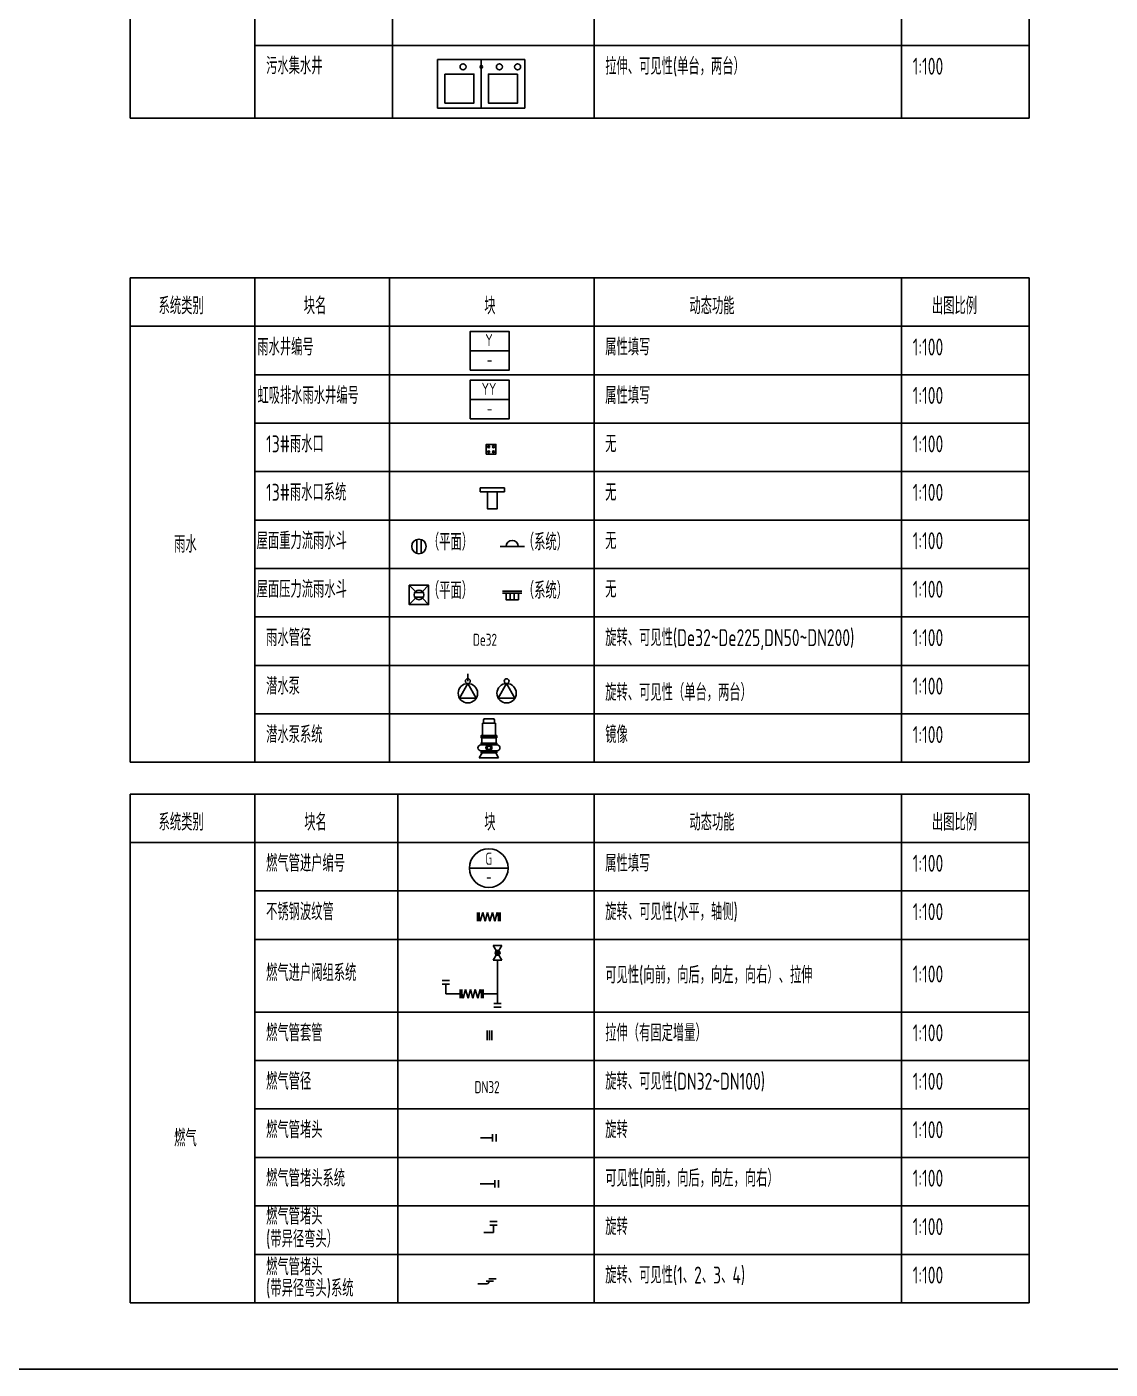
# Model space of a CAD drawing. Header units: millimetres. Extents: x -104227 to 2378000, y -101687 to 2248640.
# Drawn here: x -81717 to -59364, y -101687 to -73980 of the extents above; entities that cross this region are included whole.
import ezdxf
from ezdxf.enums import TextEntityAlignment as Align

# ---------------------------------------------------------------- set-up
doc = ezdxf.new("R2010")
doc.units = ezdxf.units.MM
doc.header["$LTSCALE"] = 500
doc.layers.get('DEFPOINTS').update_dxf_attribs({"color": 9})
for name, color, linetype in [('W-BUSH', 231, 'Continuous'), ('W-DRAI-EQPM', 50, 'Continuous'), ('W-EQPM', 40, 'Continuous'), ('W-GAS-DIMS', 201, 'Continuous'), ('W-GAS-EQPM', 200, 'Continuous'), ('W-GAS-NOTE', 200, 'Continuous'), ('W-GAS-PIPE', 2, 'Continuous'), ('W-NOTE', 40, 'Continuous'), ('W-RAIN-DIMS', 61, 'Continuous'), ('W-RAIN-EQPM', 60, 'Continuous'), ('W-RAIN-NOTE', 60, 'Continuous')]:
    doc.layers.add(name, color=color, linetype=linetype)
doc.styles.add('TH-STYLE3', font='tssdeng.shx', dxfattribs={"width": 0.7, "bigfont": 'tssdchn.shx'})

# ---------------------------------------------------------------- blocks, each defined once
blk = doc.blocks.new('13#雨水口')
blk.add_lwpolyline([(-100, -200), (100, -200), (100, 0), (-100, 0)], close=True)
for centre in [(-50, -50), (-50, -150), (50, -50), (50, -150)]:
    blk.add_circle(centre, 20)
blk = doc.blocks.new('*U204')
for p, q in [((-173, -350), (0, -50)), ((0, -50), (173, -350)), ((627, -350), (800, -50)), ((800, -50), (973, -350)), ((173, -350), (-173, -350)), ((973, -350), (627, -350))]:
    blk.add_line(p, q)
for centre, radius in [((0, 0), 50), ((800, 0), 50), ((0, -250), 200), ((800, -250), 200)]:
    blk.add_circle(centre, radius)
at = {"layer": 'DEFPOINTS'}
blk.add_line((0, 0), (0, 150), dxfattribs=at)
blk = doc.blocks.new('13#雨水口系统')
for points in [[(-250, 350), (250, 350), (250, 430), (-250, 430)], [(-100, 350), (100, 350), (100, 0), (-100, 0)]]:
    blk.add_lwpolyline(points, close=True)
blk = doc.blocks.new('*U259')
at = {"linetype": 'Continuous'}
for p, q in [((-115, 713), (-115, 777)), ((115, 713), (-115, 713)), ((-91, 801), (91, 801)), ((115, 777), (115, 713)), ((-150, 415), (-150, 305)), ((150, 415), (-150, 415)), ((-150, 305), (150, 305)), ((150, 305), (150, 415)), ((-143, 102), (-200, 0)), ((200, 0), (-200, 0)), ((167, 264), (-167, 264)), ((-167, 144), (167, 144)), ((143, 102), (200, 0))]:
    blk.add_line(p, q, dxfattribs=at)
for points in [[(132, 457), (-132, 457), (-132, 713), (132, 713)], [(162, 436), (-162, 436), (-162, 457), (162, 457)], [(162, 415), (-162, 415), (-162, 436), (162, 436)], [(162, 285), (-162, 285), (-162, 305), (162, 305)], [(162, 264), (-162, 264), (-162, 285), (162, 285)], [(162, 123), (-162, 123), (-162, 144), (162, 144)], [(162, 102), (-162, 102), (-162, 123), (162, 123)]]:
    blk.add_lwpolyline(points, close=True, dxfattribs=at)
for radius in [61.1, 36.6]:
    blk.add_circle((0, 204), radius)
for centre, radius, start, end in [((-91, 777), 23.7, 90, 180), ((91, 777), 23.7, 0, 90), ((-167, 204), 60, 90, 270), ((167, 204), 60, 270, 90)]:
    blk.add_arc(centre, radius, start, end, dxfattribs=at)
blk = doc.blocks.new('屋面雨水斗')
at = {"layer": 'W-RAIN-EQPM'}
blk.add_line((-250, 0), (250, 0), dxfattribs=at)
blk.add_arc((0, 0), 125, 0, 180, dxfattribs=at)
blk = doc.blocks.new('*U297')
at = {"layer": 'W-RAIN-DIMS', "style": 'TH-STYLE3', "width": 0.7}
blk.add_text('De32', height=250, dxfattribs=at).set_placement((36, 48))
blk = doc.blocks.new('*U1029')
for p, q in [((0, 90), (0, -90)), ((35, 90), (35, -90)), ((60, -90), (110, 90)), ((110, 90), (160, -90)), ((160, -90), (210, 90)), ((210, 90), (260, -90)), ((260, -90), (310, 90)), ((310, 90), (360, -90)), ((360, -90), (410, 90)), ((410, 90), (435, 0)), ((435, 90), (435, -90)), ((470, 90), (470, -90)), ((35, 0), (60, -90))]:
    blk.add_line(p, q)
blk = doc.blocks.new('*U205')
at = {"layer": 'W-GAS-EQPM'}
for p, q in [((303, -75), (303, 75)), ((378, -75), (378, 75))]:
    blk.add_line(p, q, dxfattribs=at)
at = {"layer": 'W-GAS-PIPE'}
blk.add_line((0, 0), (300, 0), dxfattribs=at)
blk = doc.blocks.new('*U206')
at = {"layer": 'DEFPOINTS'}
blk.add_line((0, 0), (0, -200), dxfattribs=at)
at = {"layer": 'W-BUSH'}
for p, q in [((-50, 0), (-50, -200)), ((50, 0), (50, -200))]:
    blk.add_line(p, q, dxfattribs=at)
blk = doc.blocks.new('*U207')
at = {"layer": 'W-GAS-EQPM'}
for p, q in [((125, 225), (275, 225)), ((125, 150), (275, 150))]:
    blk.add_line(p, q, dxfattribs=at)
at = {"layer": 'W-GAS-PIPE'}
for p, q in [((0, 0), (200, 0)), ((200, 0), (200, 150))]:
    blk.add_line(p, q, dxfattribs=at)
blk = doc.blocks.new('*U208')
at = {"layer": 'W-GAS-EQPM'}
for p, q in [((250, -75), (250, 75)), ((325, -75), (325, 75))]:
    blk.add_line(p, q, dxfattribs=at)
at = {"layer": 'W-GAS-PIPE'}
blk.add_line((0, 0), (250, 0), dxfattribs=at)
blk = doc.blocks.new('*U209')
at = {"layer": 'W-GAS-EQPM'}
for p, q in [((178, 53), (328, 53)), ((231, 106), (381, 106))]:
    blk.add_line(p, q, dxfattribs=at)
at = {"layer": 'W-GAS-PIPE'}
for p, q in [((0, 0), (200, 0)), ((200, 0), (253, 53))]:
    blk.add_line(p, q, dxfattribs=at)
blk = doc.blocks.new('*U301')
at = {"layer": 'W-GAS-DIMS', "style": 'TH-STYLE3', "width": 0.7}
blk.add_text('DN32', height=250, dxfattribs=at).set_placement((22, 28))
blk = doc.blocks.new('煤气进户管编号')
at = {"layer": 'W-GAS-EQPM'}
blk.add_circle((0, 400), 400, dxfattribs=at)
at = {"layer": 'W-GAS-NOTE'}
blk.add_line((-400, 400), (400, 400), dxfattribs=at)
at = {"layer": 'W-GAS-NOTE', "style": 'TH-STYLE3', "width": 0.7}
blk.add_text('G', height=250, dxfattribs=at).set_placement((0, 594), align=Align.MIDDLE)
at = {"layer": 'W-GAS-NOTE', "style": 'TH-STYLE3', "width": 0.7, "flags": 8}
blk.add_attdef('-', text='', height=250, dxfattribs=at).set_placement((0, 96), align=Align.CENTER)
blk = doc.blocks.new('压力流雨水井编号')
at = {"layer": 'W-RAIN-EQPM'}
blk.add_lwpolyline([(-400, 0), (400, 0), (400, 800), (-400, 800)], close=True, dxfattribs=at)
at = {"layer": 'W-RAIN-NOTE'}
blk.add_line((-400, 400), (400, 400), dxfattribs=at)
at = {"layer": 'W-RAIN-NOTE', "style": 'TH-STYLE3', "width": 0.7}
blk.add_text('YY', height=250, rotation=0, dxfattribs=at).set_placement((-12, 620, 3564), align=Align.MIDDLE)
at = {"layer": 'W-RAIN-NOTE', "style": 'TH-STYLE3', "width": 0.7, "flags": 8}
blk.add_attdef('-', text='', height=250, rotation=0, dxfattribs=at).set_placement((0, 90), align=Align.CENTER)
blk = doc.blocks.new('重力流雨水井编号')
at = {"layer": 'W-RAIN-EQPM'}
blk.add_lwpolyline([(-400, 0), (400, 0), (400, 800), (-400, 800)], close=True, dxfattribs=at)
at = {"layer": 'W-RAIN-NOTE'}
blk.add_line((-400, 400), (400, 400), dxfattribs=at)
at = {"layer": 'W-RAIN-NOTE', "style": 'TH-STYLE3', "width": 0.7}
blk.add_text('Y', height=250, rotation=0, dxfattribs=at).set_placement((-12, 620, 3564), align=Align.MIDDLE)
at = {"layer": 'W-RAIN-NOTE', "style": 'TH-STYLE3', "width": 0.7, "flags": 8}
blk.add_attdef('-', text='', height=250, rotation=0, dxfattribs=at).set_placement((0, 90), align=Align.CENTER)
blk = doc.blocks.new('重力流雨水斗')
at = {"layer": 'W-RAIN-EQPM'}
for p, q in [((-45, 143), (-45, -143)), ((45, 143), (45, -143))]:
    blk.add_line(p, q, dxfattribs=at)
blk.add_circle((0, 0), 150, dxfattribs=at)
blk = doc.blocks.new('压力流雨水斗')
at = {"layer": 'W-RAIN-EQPM'}
for p, q in [((3432631, -1171906), (3432761, -1172035)), ((3432902, -1172035), (3433031, -1171906)), ((3432631, -1172306), (3432761, -1172177)), ((3432745, -1172056), (3432918, -1172056)), ((3432745, -1172156), (3432918, -1172156)), ((3432902, -1172177), (3433031, -1172306))]:
    blk.add_line(p, q, dxfattribs=at)
blk.add_lwpolyline([(3432631, -1171906), (3433031, -1171906), (3433031, -1172306), (3432631, -1172306)], close=True, dxfattribs=at)
blk.add_circle((3432831, -1172106), 100, dxfattribs=at)
blk = doc.blocks.new('压力流雨水斗系统')
at = {"layer": 'W-RAIN-EQPM'}
for p, q in [((3435077, -1172861), (3435477, -1172861)), ((3435077, -1172861), (3435477, -1172861)), ((3435077, -1172901), (3435477, -1172901)), ((3435238, -1172901), (3435238, -1173038)), ((3435317, -1172901), (3435317, -1173038))]:
    blk.add_line(p, q, dxfattribs=at)
at = {"layer": 'W-RAIN-EQPM', "elevation": 0}
blk.add_lwpolyline([(3435404, -1172901), (3435404, -1173038), (3435150, -1173038), (3435150, -1172901)], close=True, dxfattribs=at)
blk = doc.blocks.new('*U283')
for p, q in [((0, 1000), (1800, 1000)), ((0, 0), (0, 1000)), ((900, 1000), (900, 0)), ((1800, 1000), (1800, 0)), ((1800, 0), (0, 0))]:
    blk.add_line(p, q)
for points in [[(150, 700), (750, 700), (750, 100), (150, 100)], [(1650, 700), (1050, 700), (1050, 100), (1650, 100)]]:
    blk.add_lwpolyline(points, close=True)
for centre, radius in [((525, 850), 62.5), ((900, 850), 25), ((1275, 850), 62.5), ((1650, 850), 62.5)]:
    blk.add_circle(centre, radius)
blk = doc.blocks.new('*U271')
at = {"layer": 'W-NOTE'}
blk.add_lwpolyline([(0, 0), (1146, 0), (1146, 574), (0, 574)], close=True, dxfattribs=at)
blk = doc.blocks.new('球阀')
h = blk.add_hatch(color=256)
edge = h.paths.add_edge_path()
edge.add_arc((150, 0), 50, 0, 360)
for p, q in [((0, 90), (0, -90)), ((0, 90), (300, -90)), ((0, -90), (300, 90)), ((300, 90), (300, -90))]:
    blk.add_line(p, q)
blk.add_circle((150, 0), 50)
blk = doc.blocks.new('*U291')
at = {"layer": 'W-GAS-EQPM'}
for p, q in [((-1145, 275), (-995, 275)), ((-1145, 200), (-995, 200)), ((-75, -200), (75, -200)), ((-75, -275), (75, -275))]:
    blk.add_line(p, q, dxfattribs=at)
at = {"layer": 'W-GAS-PIPE'}
for p, q in [((0, 0), (0, 700)), ((-1070, 0), (-1070, 200)), ((-770, 0), (-1070, 0)), ((0, 0), (-300, 0)), ((0, 0), (0, -200))]:
    blk.add_line(p, q, dxfattribs=at)
at = {"layer": 'W-GAS-EQPM', "rotation": 90}
blk.add_blockref('球阀', (0, 700), dxfattribs=at)
at = {"layer": 'W-GAS-EQPM'}
blk.add_blockref('*U1029', (-770, 0), dxfattribs=at)

msp = doc.modelspace()

# ---------------------------------------------------------------- linework, layer by layer
for p, q in [((-79588.53, -47364.75), (-79588.53, -75864.75)), ((-77011.53, -47364.75), (-77011.53, -75864.75)), ((-74173, -47364.75), (-74173, -75864.75)), ((-70013.45, -47364.75), (-70013.45, -75864.75)), ((-63668.79, -47364.75), (-63668.79, -75864.75)), ((-61032.28, -47364.75), (-61032.28, -75864.75)), ((-77011.53, -74364.75), (-61032.28, -74364.75)), ((-79588.53, -75864.75), (-61032.28, -75864.75)), ((-79588.53, -79159.83), (-61032.28, -79159.83)), ((-79588.53, -79159.83), (-79588.53, -89159.83)), ((-77011.53, -79159.83), (-77011.53, -89159.83)), ((-74232.51, -79159.83), (-74232.51, -89159.83)), ((-70013.45, -79159.83), (-70013.45, -89159.83)), ((-63668.79, -79159.83), (-63668.79, -89159.83)), ((-61032.28, -79159.83), (-61032.28, -89159.83)), ((-79588.53, -80159.83), (-61032.28, -80159.83)), ((-77011.53, -81159.83), (-61032.28, -81159.83)), ((-77011.53, -82159.83), (-61032.28, -82159.83)), ((-77011.53, -83159.83), (-61032.28, -83159.83)), ((-77011.53, -84159.83), (-61032.28, -84159.83)), ((-77011.53, -85159.83), (-61032.28, -85159.83)), ((-77011.53, -86159.83), (-61032.28, -86159.83)), ((-77011.53, -87159.83), (-61032.28, -87159.83)), ((-77011.53, -88159.83), (-61032.28, -88159.83)), ((-79588.53, -89159.83), (-61032.28, -89159.83)), ((-79588.53, -89817.15), (-61032.28, -89817.15)), ((-79588.53, -89817.15), (-79588.53, -100317.15)), ((-77011.53, -89817.15), (-77011.53, -100317.15)), ((-74064.27, -89817.15), (-74064.27, -100317.15)), ((-70013.45, -89817.15), (-70013.45, -100317.15)), ((-63668.79, -89817.15), (-63668.79, -100317.15)), ((-61032.28, -89817.15), (-61032.28, -100317.15)), ((-79588.53, -90817.15), (-61032.28, -90817.15)), ((-77011.53, -91817.15), (-61032.28, -91817.15)), ((-77011.53, -92817.15), (-61032.28, -92817.15)), ((-77011.53, -94317.15), (-61032.28, -94317.15)), ((-77011.53, -95317.15), (-61032.28, -95317.15)), ((-77011.53, -96317.15), (-61032.28, -96317.15)), ((-77011.53, -97317.15), (-61032.28, -97317.15)), ((-77011.53, -98317.15), (-61032.28, -98317.15)), ((-77011.53, -99317.15), (-61032.28, -99317.15)), ((-79588.53, -100317.15), (-61032.28, -100317.15))]:
    msp.add_line(p, q)

# ---------------------------------------------------------------- block references
at = {"layer": 'W-BUSH'}
msp.add_blockref('*U206', (-72170.92, -94699.54), dxfattribs=at)
at = {"layer": 'W-DRAI-EQPM'}
msp.add_blockref('*U283', (-73241.39, -75654.98), dxfattribs=at)
at = {"layer": 'W-EQPM'}
msp.add_blockref('*U204', (-72617.24, -87485.56), dxfattribs=at)
at = {"layer": 'W-GAS-DIMS'}
msp.add_blockref('*U301', (-72502.11, -96019.07), dxfattribs=at)
at = {"layer": 'W-GAS-EQPM'}
ref = msp.add_blockref('煤气进户管编号', (-72185.02, -91744.5), dxfattribs=at)
ref.add_attrib('-', '-', dxfattribs={"layer": 'W-GAS-NOTE', "height": 250, "style": 'TH-STYLE3', "width": 0.7}).set_placement((-72185.02, -91648.26), align=Align.CENTER)
for name, p in [('*U1029', (-72421.07, -92353.17)), ('*U291', (-72003.26, -93942.41)), ('*U208', (-72357.31, -96911.14)), ('*U205', (-72363.14, -97863.01)), ('*U207', (-72286.25, -98865.32)), ('*U209', (-72414.12, -99925.98))]:
    msp.add_blockref(name, p, dxfattribs=at)
at = {"layer": 'W-NOTE', "xscale": 100, "yscale": 100, "zscale": 100}
msp.add_blockref('*U271', (-104227.21, -101687.21), dxfattribs=at)
at = {"layer": 'W-RAIN-DIMS'}
msp.add_blockref('*U297', (-72548.54, -86804.58), dxfattribs=at)
at = {"layer": 'W-RAIN-EQPM'}
for name, p in [('重力流雨水井编号', (-72167.8, -81066.39)), ('压力流雨水井编号', (-72167.8, -82072.52))]:
    msp.add_blockref(name, p, dxfattribs=at).add_auto_attribs({'-': '-'})
for name, p in [('13#雨水口', (-72137.58, -82599.22)), ('13#雨水口系统', (-72111.84, -83927.28)), ('重力流雨水斗', (-73625.81, -84704.5)), ('屋面雨水斗', (-71701.45, -84704.5)), ('压力流雨水斗', (-3506457.12, 1086401.36)), ('压力流雨水斗系统', (-3506978.92, 1087233.82)), ('*U259', (-72181.78, -89067.49))]:
    msp.add_blockref(name, p, dxfattribs=at)

# ---------------------------------------------------------------- texts
at = {"layer": 'W-NOTE', "style": 'TH-STYLE3', "width": 0.7}
for s, p in [('污水集水井', (-76780.09, -74959.44)), ('拉伸、可见性(单台，两台）', (-69782.01, -74967.64)), ('1:100', (-63437.36, -74967.64)), ('系统类别', (-78998.94, -79913.09)), ('块名', (-76003.07, -79913.09)), ('块', (-72277.88, -79913.09)), ('动态功能', (-68044.66, -79913.09)), ('出图比例', (-63040.89, -79913.09)), ('雨水井编号', (-76962.28, -80762.72)), ('属性填写', (-69782.01, -80762.72)), ('1:100', (-63437.36, -80762.72)), ('虹吸排水雨水井编号', (-76959.89, -81762.72)), ('属性填写', (-69782.01, -81762.72)), ('1:100', (-63437.36, -81762.72)), ('13#雨水口', (-76780.09, -82762.72)), ('无', (-69782.01, -82762.72)), ('1:100', (-63437.36, -82762.72)), ('13#雨水口系统', (-76780.09, -83762.72)), ('无', (-69782.01, -83762.72)), ('1:100', (-63437.36, -83762.72)), ('雨水', (-78677.74, -84834.92)), ('屋面重力流雨水斗', (-76975.55, -84762.72)), ('（平面）', (-73440.76, -84787.69)), ('（系统）', (-71481.98, -84787.69)), ('无', (-69782.01, -84762.72)), ('1:100', (-63437.36, -84762.72)), ('屋面压力流雨水斗', (-76975.55, -85762.72)), ('（平面）', (-73440.76, -85787.69)), ('（系统）', (-71481.98, -85787.69)), ('无', (-69782.01, -85762.72)), ('1:100', (-63437.36, -85762.72)), ('雨水管径', (-76780.09, -86762.72)), ('旋转、可见性(De32~De225,DN50~DN200)', (-69782.01, -86762.72)), ('1:100', (-63437.36, -86762.72)), ('潜水泵', (-76780.09, -87762.72)), ('旋转、可见性（单台，两台）', (-69782.01, -87892.34)), ('1:100', (-63437.36, -87762.72)), ('潜水泵系统', (-76780.09, -88762.72)), ('镜像', (-69782.01, -88762.72)), ('1:100', (-63437.36, -88762.72)), ('系统类别', (-78998.94, -90570.41)), ('块名', (-75992.76, -90570.41)), ('块', (-72277.88, -90570.41)), ('动态功能', (-68044.66, -90570.41)), ('出图比例', (-63040.89, -90570.41)), ('燃气管进户编号 ', (-76780.09, -91420.04)), ('属性填写', (-69782.01, -91420.04)), ('1:100', (-63437.36, -91420.04)), ('不锈钢波纹管', (-76780.09, -92420.04)), ('旋转、可见性(水平，轴侧)', (-69782.01, -92420.04)), ('1:100', (-63437.36, -92420.04)), ('燃气进户阀组系统', (-76780.09, -93679.67)), ('可见性(向前，向后，向左，向右）、拉伸', (-69782.01, -93725.85)), ('1:100', (-63437.36, -93705.01)), ('燃气管套管', (-76780.09, -94920.04)), ('拉伸（有固定增量）', (-69782.01, -94920.04)), ('1:100', (-63437.36, -94920.04)), ('燃气管径', (-76780.09, -95920.04)), ('旋转、可见性(DN32~DN100)', (-69782.01, -95920.04)), ('1:100', (-63437.36, -95920.04)), ('燃气管堵头', (-76780.09, -96920.04)), ('旋转', (-69782.01, -96920.04)), ('1:100', (-63437.36, -96920.04)), ('燃气', (-78677.74, -97091.45)), ('可见性(向前，向后，向左，向右）', (-69782.01, -97920.04)), ('燃气管堵头系统', (-76780.09, -97920.04)), ('1:100', (-63437.36, -97920.04)), ('燃气管堵头', (-76780.09, -98707.19)), ('旋转', (-69782.01, -98920.04)), ('1:100', (-63437.36, -98920.04)), ('(带异径弯头）', (-76780.09, -99175.59)), ('燃气管堵头', (-76780.09, -99749.41)), ('旋转、可见性(1、2、3、4)', (-69782.01, -99920.04)), ('1:100', (-63437.36, -99920.04)), ('(带异径弯头)系统', (-76780.09, -100189.91))]:
    msp.add_text(s, height=350, dxfattribs=at).set_placement(p)

doc.saveas('drawing.dxf')
